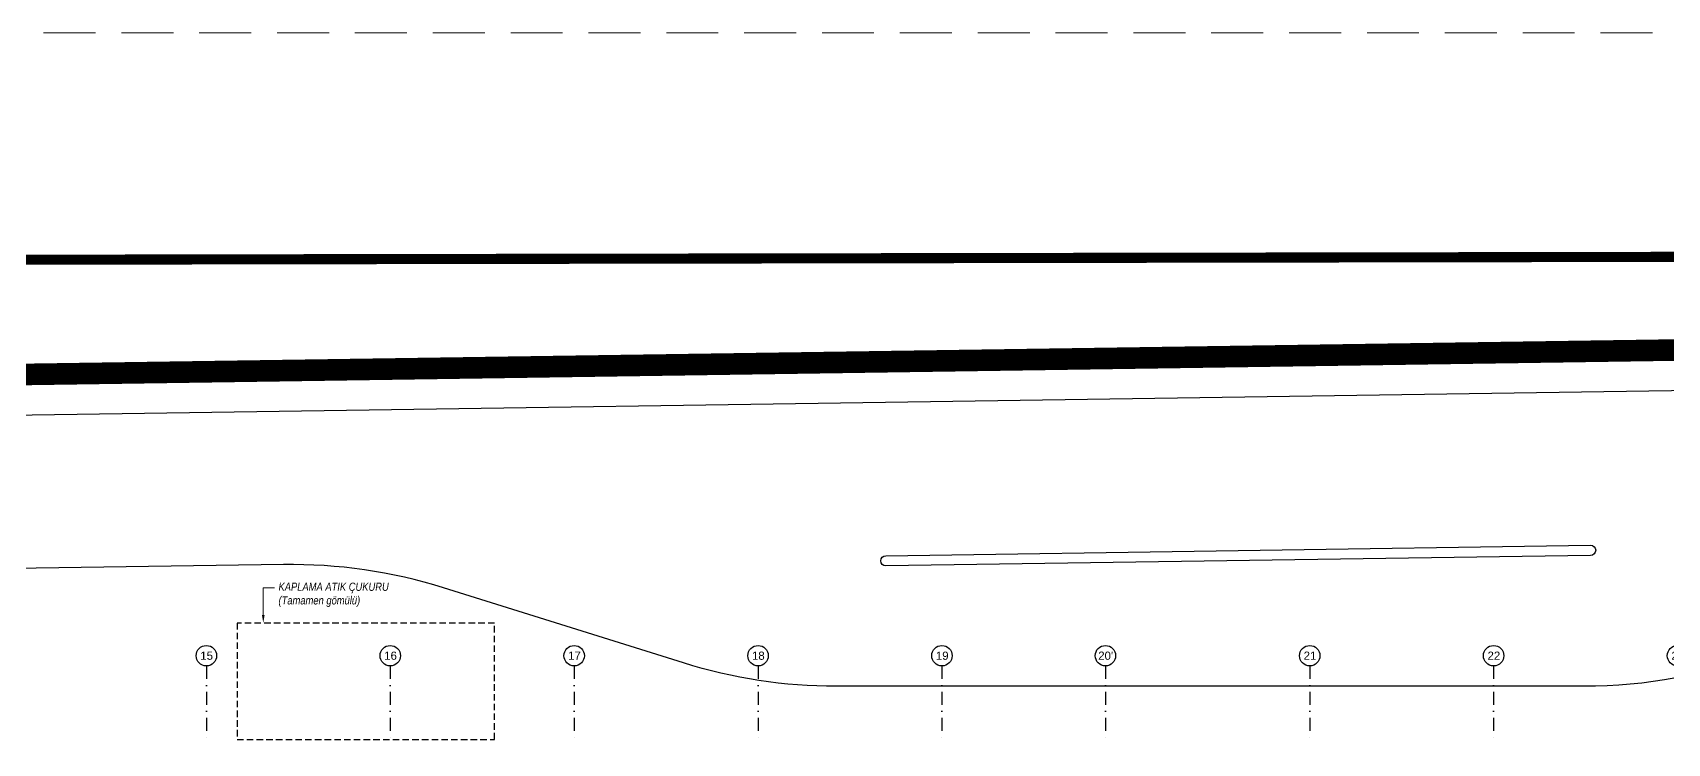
# Model space of a CAD drawing. Header units: centimetres. Extents: x 405564 to 502064, y 46284 to 60634.
# Drawn here: x 451350 to 459350, y 57153 to 60634 of the extents above; entities that cross this region are included whole.
import ezdxf
from ezdxf import colors
from ezdxf.entities.mleader import LeaderData, LeaderLine
from ezdxf.enums import TextEntityAlignment as Align
from ezdxf.math import Vec2, Vec3
from ezdxf.xclip import XClip

# ---------------------------------------------------------------- set-up
doc = ezdxf.new("R2010")
doc.units = ezdxf.units.CM
doc.header["$XCLIPFRAME"] = 0
for name, pattern in [('BORDER', [1.75, 0.5, -0.25, 0.5, -0.25, 0, -0.25]), ('DASHDOT', [25.4, 12.7, -6.35, 0, -6.35]), ('DASHED', [19.05, 12.7, -6.35]), ('HIDDEN', [9.525, 6.35, -3.175])]:
    doc.linetypes.add(name, pattern=pattern)
doc.layers.get('0').update_dxf_attribs({"color": 8, "lineweight": 9})
for name, color, linetype, lineweight in [('---___EB_draft00_parselsiniri', 8, 'BORDER', 9), ('0-KRCN-MİMARİ-220526', 8, 'Continuous', 9), ('___________EB_tanklarkaideler', 8, 'Continuous', 9), ('HH_KALDIRIM', 8, 'Continuous', 0), ('IMAR_ADA', 8, 'Continuous', 0), ('OL_Ic', 8, 'Continuous', 9)]:
    doc.layers.add(name, color=color, linetype=linetype, lineweight=lineweight)
for name, color, linetype in [('AS_DUV', 8, 'Continuous'), ('AS_GOR_YAKIN1', 8, 'Continuous'), ('AS_OLC_AKS', 8, 'Continuous'), ('AS_PYZ_BINA', 8, 'Continuous'), ('AS_PYZ_YOL_ARAC', 8, 'Continuous'), ('AS_TA_HIDDEN', 8, 'HIDDEN')]:
    doc.layers.add(name, color=color, linetype=linetype)
doc.styles.add('_yazı-50', font='arial.ttf')
doc.styles.add('Normal_ITL', font='swissi.ttf')
doc.styles.add('ÇAP-2', font='ARIALNBI.TTF')

# ---------------------------------------------------------------- blocks, each defined once
blk = doc.blocks.new('OPK-site-surrounding-R01')
at = {"layer": '---___EB_draft00_parselsiniri', "linetype": 'HIDDEN', "ltscale": 100}
blk.add_line((-1005.5, 2042.5), (22602, 2392.2), dxfattribs=at)
at = {"layer": 'AS_GOR_YAKIN1', "linetype": 'Continuous', "ltscale": 500, "const_width": 100, "flags": 128}
blk.add_lwpolyline([(-4000, 1998.1), (-32268, 1579.4), (-39988.9, 1287), (-40391.2, 643.9), (-30053.9, -21363.8), (-29013.6, -24036.6), (-28344.8, -26825.7), (-25141.8, -45779.7), (-17218.6, -44968.4), (-9377.3, -43572.8), (-3575.9, -42147), (12761.6, -37912.4), (27305.3, -34089.5), (29139.3, -31278.2), (26722.9, -16148.8), (26081.3, -10538.5), (25614, -5150), (25168.1, -8.5), (22602, 2392.2), (-1005.5, 2042.5), (-1870, 2029.7)], dxfattribs=at)
at = {"layer": 'AS_GOR_YAKIN1', "linetype": 'Continuous', "ltscale": 500, "flags": 128}
blk.add_lwpolyline([(26042.6, -9513.8), (25732.4, -5936.7), (25663.8, -5145.7), (25216.2, 15), (22621.4, 2442.5), (-1006.3, 2092.5), (-1840, 2080.1), (-1840, 2151.6), (-2420, 2151.6), (-2420, 2121.6), (-1870, 2121.6), (-1870, -50), (-1840, -50), (-1840, 1981.2), (-1004.8, 1992.5), (22582.6, 2341.9), (25119.9, -31.9), (25564.2, -5154.3), (25632.2, -5939.4), (25944.5, -9540.1)], dxfattribs=at)
at = {"layer": 'AS_PYZ_YOL_ARAC'}
for points in [[(23415.5, -8627.2), (22852.7, -6574.8, -0.414214), (23029.3, -6268.5), (23364.8, -6178.4, 0.33933), (23550, -5937), (23550, 430.1, 0.418558), (21774.1, 2179.9), (234.1, 1860.8, 0.409882), (-1490, 111), (-1490, -2374.6, -0.836517), (-1683.8, -2409.4), (-1881, -1877.4, -0.087065), (-1943.4, -1537.4), (-1946.6, -1127.7)], [(22800, -3450), (22800, 430.1, 0.418558), (21785.2, 1430), (18554.6, 1382.1, 0.087007), (17706.4, 1220.4), (16627.8, 812, -0.090739), (15742.5, 650), (12082.5, 650, -0.076048), (11335, 764.3), (10161.2, 1132.1, 0.079773), (9376.7, 1246.2), (245.2, 1110.9, 0.409882), (-740, 111), (-740, -5306.6, 0.532608), (-326.8, -5584.4), (765.6, -5139.5, -0.096996), (1350.2, -5025), (22550, -5025, 0.414214), (22800, -4775), (22800, -3450)]]:
    blk.add_lwpolyline(points, format="xyb", dxfattribs=at)
blk.add_lwpolyline([(15774.7, 1290.9), (12325.9, 1239.8, -1), (12325.2, 1289.8), (15774, 1340.9, -1)], format="xyb", close=True, dxfattribs=at)
at = {"layer": 'HH_KALDIRIM', "lineweight": 0, "const_width": 49.6}
blk.add_lwpolyline([(26815.5, -11395.6), (26498.6, -7663.7), (26260.8, -4812), (26093.6, -2773.6), (25842.1, -118.4), (25740.5, 1027.3, 0.221532), (24997.7, 2311.5, 0.124727), (23804.5, 2763.6), (20904.1, 2761.6), (9307.6, 2741.5), (107.5, 2724), (-7841.4, 2714.2), (-14966.8, 2616.5), (-35673.5, 2313.4), (-39946.2, 2307.3, 0.563243), (-40771.4, 941.5), (-38807.4, -3172.6), (-37033.6, -6982.7), (-35515.5, -10197.1), (-33762.3, -13981.3)], format="xyb", dxfattribs=at)
at = {"layer": 'IMAR_ADA'}
blk.add_line((-32268, 1579.4), (22602, 2392.2), dxfattribs=at)
blk = doc.blocks.new('axis baloon')
blk.add_circle((0, 0), 50)
at = {"style": '_yazı-50'}
blk.add_attdef('AXE', text='', height=40, dxfattribs=at).set_placement((0, 0), align=Align.MIDDLE_CENTER)
blk = doc.blocks.new('Aks_P')
at = {"layer": 'AS_OLC_AKS', "linetype": 'DASHDOT', "ltscale": 5}
for points in [[(9120, 750), (9120, 400)], [(10020, 750), (10020, 400)], [(10920, 750), (10920, 400)], [(11820, 750), (11820, 400)], [(12720, 750), (12720, 400)], [(13520, 750), (13520, 400)], [(14520, 750), (14520, 400)], [(15420, 750), (15420, 400)]]:
    blk.add_lwpolyline(points, dxfattribs=at)
at = {"layer": 'AS_OLC_AKS'}
ref = blk.add_blockref('axis baloon', (9120, 800), dxfattribs=at)
ref.add_attrib('AXE', '15', dxfattribs={"layer": '0', "height": 40, "style": '_yazı-50'}).set_placement((9121.3, 800), align=Align.MIDDLE_CENTER)
ref = blk.add_blockref('axis baloon', (10020, 800), dxfattribs=at)
ref.add_attrib('AXE', '16', dxfattribs={"layer": '0', "height": 40, "style": '_yazı-50'}).set_placement((10021.3, 800), align=Align.MIDDLE_CENTER)
ref = blk.add_blockref('axis baloon', (10920, 800), dxfattribs=at)
ref.add_attrib('AXE', '17', dxfattribs={"layer": '0', "height": 40, "style": '_yazı-50'}).set_placement((10921.3, 800), align=Align.MIDDLE_CENTER)
ref = blk.add_blockref('axis baloon', (11820, 800), dxfattribs=at)
ref.add_attrib('AXE', '18', dxfattribs={"layer": '0', "height": 40, "style": '_yazı-50'}).set_placement((11821.3, 800), align=Align.MIDDLE_CENTER)
ref = blk.add_blockref('axis baloon', (12720, 800), dxfattribs=at)
ref.add_attrib('AXE', '19', dxfattribs={"layer": '0', "height": 40, "style": '_yazı-50'}).set_placement((12721.3, 800), align=Align.MIDDLE_CENTER)
ref = blk.add_blockref('axis baloon', (13520, 800), dxfattribs=at)
ref.add_attrib('AXE', "20'", dxfattribs={"layer": '0', "height": 40, "style": '_yazı-50'}).set_placement((13521.3, 800), align=Align.MIDDLE_CENTER)
ref = blk.add_blockref('axis baloon', (14520, 800), dxfattribs=at)
ref.add_attrib('AXE', '21', dxfattribs={"layer": '0', "height": 40, "style": '_yazı-50'}).set_placement((14521.3, 800), align=Align.MIDDLE_CENTER)
ref = blk.add_blockref('axis baloon', (15420, 800), dxfattribs=at)
ref.add_attrib('AXE', '22', dxfattribs={"layer": '0', "height": 40, "style": '_yazı-50'}).set_placement((15421.3, 800), align=Align.MIDDLE_CENTER)
ref = blk.add_blockref('axis baloon', (16320, 800), dxfattribs=at)
ref.add_attrib('AXE', '23', dxfattribs={"layer": '0', "height": 40, "style": '_yazı-50'}).set_placement((16321.3, 800), align=Align.MIDDLE_CENTER)
blk = doc.blocks.new('A$C6A10306C')
ref = blk.add_blockref('OPK-site-surrounding-R01', (5135.68, -3851.45))
XClip(ref).set_block_clipping_path([(-5135.679684336, -9648.5463532069), (26364.320315664, 3851.4536467931)])
blk = doc.blocks.new('A$Ca63a641c')
at = {"layer": 'AS_PYZ_BINA'}
ml = blk.add_multileader_mtext('Standard', dxfattribs=at)
ml.set_content('EST boyalı panel çit ve panel çit kapı (AS 51.101)', color=256, style='Normal_ITL')
ml.set_leader_properties()
ml.build(insert=Vec2(0, 0))
ml.multileader.update_dxf_attribs({"dogleg_length": 0.379, "arrow_head_size": 17, "scale": 75})
ctx = ml.context
ctx.base_point, ctx.scale, ctx.char_height, ctx.arrow_head_size, ctx.landing_gap_size, ctx.plane_origin = Vec3(140.5, 464.3), 75, 20, 17, 14.2, Vec3(92.5, 620.1)
notes = []
notes.append((ctx, [(0, (1, 1, 0), (112.1, 464.3), (1, 0), 28.4, [(0, [(68.5, 410)], 0, [])])]))
ctx.mtext.insert, ctx.mtext.width, ctx.mtext.flow_direction = Vec3(154.7, 477.5), 604.563, 5
for ctx, leaders in notes:
    for number, flags, end, landing, length, lines in leaders:
        leader = LeaderData()
        leader.index, (leader.has_last_leader_line, leader.has_dogleg_vector, leader.attachment_direction) = number, flags
        leader.last_leader_point, leader.dogleg_vector, leader.dogleg_length = Vec3(end), Vec3(landing), length
        for number, points, colour, breaks in lines:
            line = LeaderLine()
            line.index, line.vertices, line.color, line.breaks = number, Vec3.list(points), colors.encode_raw_color(colour), breaks
            leader.lines.append(line)
        ctx.leaders.append(leader)
blk = doc.blocks.new('A$C85dec720')
at = {"layer": 'OL_Ic'}
blk.add_blockref('A$Ca63a641c', (5315.08, 5344.25, 28.4), dxfattribs=at)
blk = doc.blocks.new('A$C6A10300A')
at = {"linetype": 'DASHED', "ltscale": 20}
blk.add_lwpolyline([(0, -13500), (31500, -13500), (31500, 0), (0, 0)], close=True, dxfattribs=at)
at = {"layer": 'AS_TA_HIDDEN', "linetype": 'HIDDEN', "ltscale": 5}
blk.add_lwpolyline([(14285.82, -3461.45), (15545.82, -3461.45), (15545.82, -2891.45), (14285.82, -2891.45)], close=True, dxfattribs=at)
blk.add_blockref('Aks_P', (5015.68, -3851.45))
at = {"layer": '___________EB_tanklarkaideler'}
ml = blk.add_multileader_mtext('Standard', dxfattribs=at)
ml.set_content('KAPLAMA ATIK ÇUKURU (Tamamen gömülü)', color=256, style='ÇAP-2')
ml.set_leader_properties()
ml.build(insert=Vec2(0, 0))
ml.multileader.update_dxf_attribs({"text_right_attachment_type": 6, "dogleg_length": 0.36, "arrow_head_size": 40})
ctx = ml.context
ctx.base_point, ctx.char_height, ctx.arrow_head_size, ctx.landing_gap_size, ctx.plane_origin = Vec3(14468.67, -2719.62), 40, 40, 20, Vec3(14414.1, -2891.45)
ctx.right_attachment = 6
notes = []
notes.append((ctx, [(0, (1, 1, 0), (14414.1, -2719.62), (1, 0), 54.57, [(0, [(14414.1, -2891.45)], 0, [])])]))
ctx.mtext.insert, ctx.mtext.width, ctx.mtext.flow_direction = Vec3(14488.67, -2693.74), 619.8222, 5
for ctx, leaders in notes:
    for number, flags, end, landing, length, lines in leaders:
        leader = LeaderData()
        leader.index, (leader.has_last_leader_line, leader.has_dogleg_vector, leader.attachment_direction) = number, flags
        leader.last_leader_point, leader.dogleg_vector, leader.dogleg_length = Vec3(end), Vec3(landing), length
        for number, points, colour, breaks in lines:
            line = LeaderLine()
            line.index, line.vertices, line.color, line.breaks = number, Vec3.list(points), colors.encode_raw_color(colour), breaks
            leader.lines.append(line)
        ctx.leaders.append(leader)
at = {"layer": 'AS_DUV'}
ref = blk.add_blockref('A$C85dec720', (28900.96, -17748.98), dxfattribs=dict(at, rotation=105.0255580063709))
XClip(ref).set_block_clipping_path([(6220.3367769278, 6783.7313721173), (4126.4071464743, -1017.0000000052), (7354.8298234051, -1883.5969356479), (9448.7594538586, 5917.1344364745)])
ref = blk.add_blockref('OPK-site-surrounding-R01', (5135.68, -3851.45))
XClip(ref).set_block_clipping_path([(-5135.679684336, -9648.5463532069), (26364.320315664, 3851.4536467931)])

msp = doc.modelspace()

# ---------------------------------------------------------------- block references
at = {"layer": '0-KRCN-MİMARİ-220526'}
msp.add_blockref('A$C6A10300A', (438064.1, 60634), dxfattribs=at)

# ---------------------------------------------------------------- next in the draw order: block references
msp.add_blockref('A$C6A10306C', (470564.1, 60634), dxfattribs=at)

doc.saveas('drawing.dxf')
